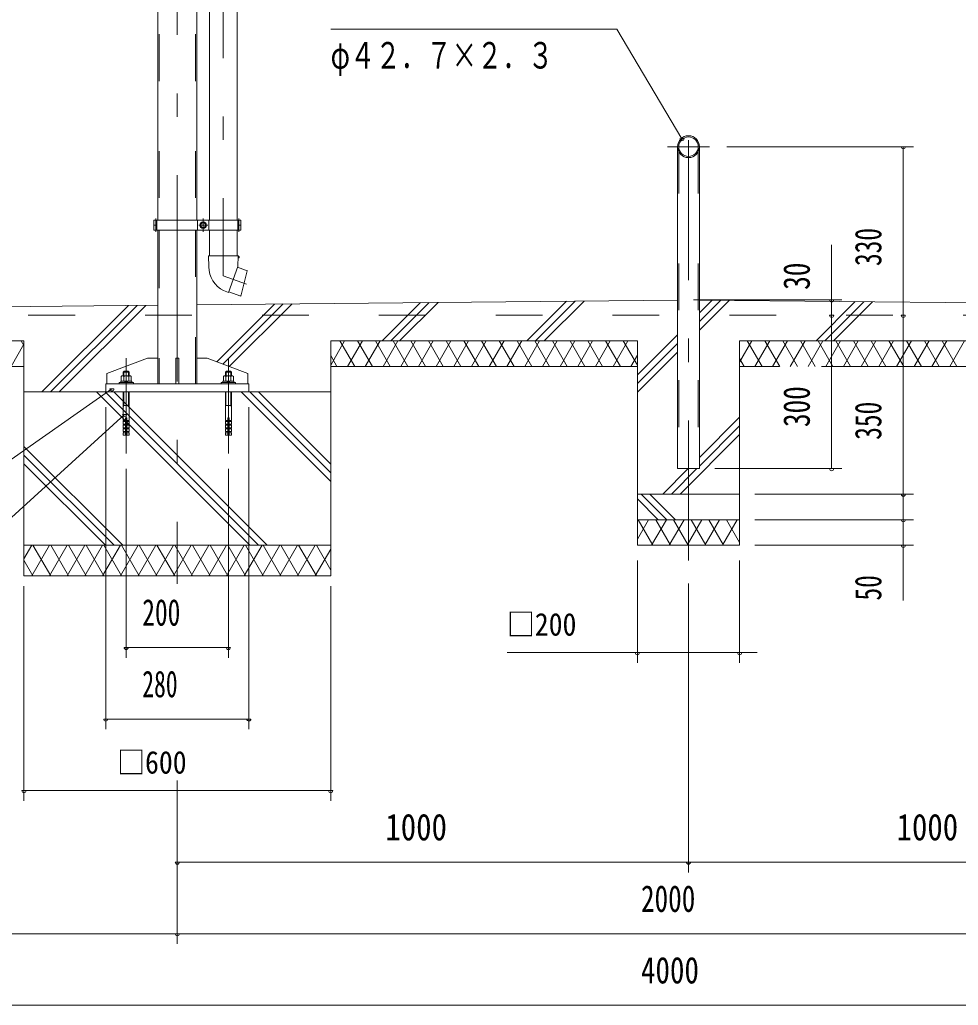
# Model space of a CAD drawing. Units: millimetres, scale not verified. Extents: x -32624 to 32629, y -14700 to 14700.
# Drawn here: x 17875 to 24300, y -3892 to 2858 of the extents above; entities that cross this region are included whole.
import ezdxf
from ezdxf.enums import TextEntityAlignment as Align

# ---------------------------------------------------------------- set-up
doc = ezdxf.new("R2010")
doc.units = ezdxf.units.MM
doc.header["$LTSCALE"] = 80
doc.linetypes.add('USER2', pattern=[10, 4, -6])
doc.linetypes.add('USER3', pattern=[24, 12, -5, 2, -5])
for name, color, linetype, lineweight in [('0-6_2-0BOLD', 7, 'Continuous', 18), ('0-7_2-1HIDDEN', 3, 'USER2', 18), ('0-8_2-2CENTER', 3, 'USER3', 18), ('0-9_2-4THIN', 4, 'Continuous', 18), ('0-A_2-5DIM', 3, 'Continuous', 18), ('0-B_2-6HATCH', 2, 'Continuous', 18)]:
    doc.layers.add(name, color=color, linetype=linetype, lineweight=lineweight)
doc.styles.add('ＭＳ ゴシック', font='')
doc.styles.get('ＭＳ ゴシック').set_extended_font_data('MS Gothic')

msp = doc.modelspace()

# ---------------------------------------------------------------- linework, layer by layer
at = {"layer": '0-6_2-0BOLD'}
for p, q in [((18819.96, 1486.05), (18819.96, 5157.94)), ((19087.01, 1486.05), (19087.01, 5157.94)), ((19173.98, 5157.94), (19173.98, 1486.05)), ((19362.99, 1486.05), (19362.99, 5157.94)), ((22378.76, 1988.34), (22378.76, -216.65)), ((18814.36, 1416.05), (18814.36, 1486.05)), ((19092.04, 1416.05), (19092.04, 1486.05)), ((19170.06, 1486.05), (19170.06, 1416.05)), ((19367.71, 1416.05), (19367.71, 1486.05)), ((18793.01, 1451.05), (18814.36, 1451.05)), ((19113.44, 1441.12), (19113.44, 1460.99)), ((19113.58, 1461.24), (19130.79, 1471.18)), ((19130.79, 1430.93), (19113.58, 1440.87)), ((19131.08, 1471.18), (19148.29, 1461.24)), ((19148.29, 1440.87), (19131.08, 1430.93)), ((19148.43, 1460.99), (19148.43, 1441.12)), ((19367.71, 1451.05), (19389.06, 1451.05)), ((18819.96, 833.35), (18819.96, 1416.05)), ((19087.01, 833.35), (19087.01, 1416.05)), ((19173.98, 1416.05), (19173.98, 1241.05)), ((19362.99, 1241.05), (19362.99, 1416.05)), ((18819.95, 364.35), (18819.95, 1340.23)), ((19087, 1340.23), (19087, 364.35)), ((19168.83, 1166.21), (19167.33, 1241.05)), ((18819.95, 902.52), (15453.49, 868.34)), ((22378.76, 937.59), (19087, 905.23)), ((22528.22, 937.59), (25819.97, 905.23)), ((15453.49, 483.35), (17903.48, 483.35)), ((20003.49, 483.35), (22103.49, 483.35)), ((22803.49, 483.35), (23075.71, 483.35)), ((23363.49, 483.35), (24903.49, 483.35)), ((18469.96, 364.35), (18469.96, 434.35)), ((18582.49, 417.9), (18582.49, 443.42)), ((18586.32, 414.73), (18586.32, 382.9)), ((18617.49, 450.42), (18589.49, 450.42)), ((18617.49, 450.42), (18624.49, 443.42)), ((18620.67, 382.9), (18620.67, 414.73)), ((19282.49, 443.42), (19324.49, 443.42)), ((19286.32, 382.9), (19286.32, 414.73)), ((19320.66, 414.73), (19320.66, 382.9)), ((18565.87, 372.4), (18565.87, 382.9)), ((18603.49, 382.9), (18592.99, 372.4)), ((18603.49, 372.4), (18613.99, 382.9)), ((18652.49, 372.4), (18652.49, 364.35)), ((19265.87, 372.4), (19265.87, 382.9)), ((19303.49, 372.4), (19292.99, 382.9)), ((19303.49, 382.9), (19313.99, 372.4)), ((19352.49, 372.4), (19352.49, 364.35)), ((17903.49, 308.35), (20003.49, 308.35)), ((18624.49, 216.09), (18582.48, 216.09)), ((19282.49, 216.09), (19324.49, 216.09)), ((18586.69, 113.76), (18582.48, 105.36)), ((18586.69, 88.56), (18582.48, 80.16)), ((18624.49, 105.36), (18620.29, 113.76)), ((18624.49, 80.16), (18620.29, 88.56)), ((19282.49, 105.36), (19286.69, 113.76)), ((19282.49, 80.16), (19286.69, 88.56)), ((19320.28, 113.76), (19324.49, 105.36)), ((19320.28, 88.56), (19324.49, 80.16)), ((18586.69, 63.35), (18582.48, 54.95)), ((18586.69, 38.16), (18582.48, 29.76)), ((18624.49, 54.95), (18620.29, 63.35)), ((18624.49, 29.76), (18620.29, 38.16)), ((19282.49, 63.35), (19299.29, 63.35)), ((19299.29, 54.95), (19282.49, 54.95)), ((19286.69, 38.16), (19282.49, 29.76)), ((19324.49, 29.76), (19320.28, 38.16)), ((22103.49, -391.65), (22803.49, -391.65)), ((22803.49, -566.65), (22103.49, -566.65)), ((20003.49, -741.65), (17903.48, -741.65))]:
    msp.add_line(p, q, dxfattribs=at)
for points in [[(22378.76, -216.65), (22528.22, -216.65), (22528.22, 1988.34)], [(19167.33, 1241.05), (19369.64, 1241.05), (19378.04, 1234.05), (19378.04, 1227.05), (19369.36, 1227.05)], [(19369.64, 1241.05), (19368.17, 1167.55), (19303.76, 990.61), (19270.63, 1002.3)], [(19305.2, 994.56), (19387.72, 965.45), (19432.27, 1139.01), (19366.73, 1163.61)], [(15453.49, 658.35), (17903.48, 658.35), (17903.48, -951.65), (20003.49, -951.65), (20003.49, 658.35), (22103.49, 658.35), (22103.49, -741.65), (22803.49, -741.65), (22803.49, 658.35), (24903.49, 658.35), (24903.49, -951.65), (27003.49, -951.65), (27003.49, 658.35), (29453.48, 658.35)], [(18469.96, 434.35), (18749.96, 539.35), (18819.96, 539.35)], [(18942.99, 364.35), (18942.99, 539.35), (18963.99, 539.35), (18963.99, 364.35)], [(19087.01, 539.35), (19157.01, 539.35), (19437.01, 434.35), (19437.01, 364.35)], [(18632.37, 417.9), (18574.62, 417.9), (18569.14, 414.73), (18569.14, 382.9)], [(18589.49, 450.42), (18582.49, 443.42), (18624.49, 443.42), (18624.49, 417.9)], [(18632.37, 417.9), (18637.84, 414.73), (18637.84, 382.9)], [(19274.62, 417.9), (19269.14, 414.73), (19269.14, 382.9)], [(19274.62, 417.9), (19332.36, 417.9), (19337.84, 414.73), (19337.84, 382.9)], [(19317.49, 450.42), (19289.49, 450.42), (19282.49, 443.42), (19282.49, 417.9)], [(19317.49, 450.42), (19324.49, 443.42), (19324.49, 417.9)], [(19443.49, 308.35), (19443.49, 364.35), (18463.49, 364.35), (18463.49, 308.35)], [(18652.49, 372.4), (18554.49, 372.4), (18554.49, 364.35)], [(18565.87, 382.9), (18641.12, 382.9), (18641.12, 372.4)], [(19352.49, 372.4), (19254.49, 372.4), (19254.49, 364.35)], [(19265.87, 382.9), (19341.11, 382.9), (19341.11, 372.4)], [(18582.48, 308.35), (18582.48, 113.76), (18599.28, 113.76)], [(18607.69, 113.76), (18624.49, 113.76), (18624.49, 308.35)], [(19299.29, 113.76), (19282.49, 113.76), (19282.49, 308.35)], [(19324.48, 308.35), (19324.49, 113.76), (19307.69, 113.76)], [(18599.28, 29.76), (18582.48, 29.76), (18582.48, 12.95), (18599.28, 12.95), (18599.28, 130.55)], [(18599.28, 105.36), (18582.48, 105.36), (18582.48, 88.56), (18599.28, 88.56)], [(18599.28, 80.16), (18582.48, 80.16), (18582.48, 63.35), (18599.28, 63.35)], [(18599.28, 130.55), (18607.69, 130.55), (18607.69, 12.95), (18624.49, 12.95), (18624.49, 29.76), (18607.69, 29.76)], [(18607.69, 88.56), (18624.49, 88.56), (18624.49, 105.36), (18607.69, 105.36)], [(18607.69, 63.35), (18624.49, 63.35), (18624.49, 80.16), (18607.69, 80.16)], [(19307.69, 130.55), (19299.29, 130.55), (19299.29, 12.95), (19282.49, 12.95), (19282.49, 29.76), (19299.29, 29.76)], [(19299.29, 88.56), (19282.49, 88.56), (19282.49, 105.36), (19299.29, 105.36)], [(19282.49, 63.35), (19282.49, 80.16), (19299.29, 80.16)], [(19307.69, 29.76), (19324.49, 29.76), (19324.49, 12.95), (19307.69, 12.95), (19307.69, 130.55)], [(19307.69, 105.36), (19324.49, 105.36), (19324.49, 88.56), (19307.69, 88.56)], [(19307.69, 80.16), (19324.49, 80.16), (19324.49, 63.35), (19307.69, 63.35)], [(18599.28, 54.95), (18582.48, 54.95), (18582.48, 38.16), (18599.28, 38.16)], [(18607.69, 38.16), (18624.49, 38.16), (18624.49, 54.95), (18607.69, 54.95)], [(19299.29, 38.16), (19282.49, 38.16), (19282.49, 54.95), (19286.69, 63.35)], [(19307.69, 54.95), (19324.49, 54.95), (19320.28, 63.35)], [(19324.49, 54.95), (19324.49, 38.16), (19307.69, 38.16)]]:
    msp.add_lwpolyline(points, dxfattribs=at)
msp.add_lwpolyline([(18793.01, 1416.05), (18793.01, 1486.05), (19389.06, 1486.05), (19389.06, 1416.05)], close=True, dxfattribs=at)
for centre, radius in [((22453.49, 1988.34), 74.72), ((22453.49, 1988.34), 66.67), ((19130.94, 1451.05), 21.88), ((19130.94, 1451.05), 17.15)]:
    msp.add_circle(centre, radius, dxfattribs=at)
for centre, radius, start, end in [((19130.94, 1451.05), 20.12, 149.59184, 150.40814), ((19130.94, 1451.05), 20.12, 209.59184, 210.40814), ((19130.94, 1451.05), 20.12, 89.59184, 90.40814), ((19130.94, 1451.05), 20.12, 269.59184, 270.40814), ((19130.94, 1451.05), 20.12, 29.59184, 30.40814), ((19130.94, 1451.05), 20.12, 329.59184, 330.40814), ((19357.79, 1169.99), 189, 181.14575, 242.53503), ((19428.1, 1136.83), 3.5, 345.60481, 69.42705), ((19385.28, 970.02), 3.5, 250.57294, 345.6048), ((18577.72, 404.65), 13.24, 49.5701, 90), ((18603.49, 369.67), 48.23, 69.13593, 110.86406), ((18629.26, 404.65), 13.24, 90, 130.42989), ((19277.73, 404.65), 13.24, 49.57011, 90), ((19303.49, 369.67), 48.23, 69.13594, 110.86407), ((19329.26, 404.65), 13.24, 90, 130.4299)]:
    msp.add_arc(centre, radius, start, end, dxfattribs=at)
at = {"layer": '0-7_2-1HIDDEN'}
for p, q in [((18829.76, 5157.94), (18829.76, 1486.05)), ((19077.21, 5157.94), (19077.21, 1486.05)), ((22386.82, 1988.34), (22386.82, -216.65)), ((22520.17, 1988.34), (22520.17, -216.65)), ((18829.76, 1416.05), (18829.76, 833.35)), ((19077.21, 1416.05), (19077.21, 833.35)), ((18829.75, 1340.23), (18829.75, 364.35)), ((19077.2, 364.35), (19077.2, 1340.23)), ((29453.48, 833.35), (15453.49, 833.35))]:
    msp.add_line(p, q, dxfattribs=at)
at = {"layer": '0-8_2-2CENTER'}
for p, q in [((18953.49, 833.35), (18953.49, 8169.05)), ((22453.49, -846.44), (22453.49, 2133.07)), ((22598.22, 1988.34), (22308.77, 1988.34)), ((18806.49, 1496.55), (18806.49, 1405.55)), ((19130.94, 1496.55), (19130.94, 1405.55)), ((19375.59, 1405.55), (19375.59, 1496.55)), ((19100.31, 1451.05), (19161.56, 1451.05)), ((18953.49, 1340.23), (18953.49, -1005.03)), ((18603.49, -112), (18603.49, 539.35)), ((19303.49, -112), (19303.49, 539.35))]:
    msp.add_line(p, q, dxfattribs=at)
msp.add_lwpolyline([(19268.49, 5474.75), (19268.49, 1103.64), (19426.5, 1046.13)], dxfattribs=at)
at = {"layer": '0-9_2-4THIN'}
for p, q in [((18587.74, 448.67), (18587.74, 417.9)), ((18619.24, 417.9), (18619.24, 448.67)), ((19287.74, 417.9), (19287.74, 448.67)), ((19319.24, 417.9), (19319.24, 448.67)), ((18586.69, 216.09), (18586.69, 308.35)), ((19320.28, 216.09), (19320.28, 308.35)), ((18586.69, 216.09), (18582.48, 208.81)), ((19320.28, 216.09), (19324.49, 208.81))]:
    msp.add_line(p, q, dxfattribs=at)
for points in [[(18620.29, 308.35), (18620.29, 216.09), (18624.49, 208.81)], [(19286.69, 308.35), (19286.7, 216.09), (19282.49, 208.81)]]:
    msp.add_lwpolyline(points, dxfattribs=at)
at = {"layer": '0-A_2-5DIM'}
for p, q in [((22422.84, 2042.72), (22394.84, 2042.72)), ((23993.49, 1988.34), (22716.2, 1988.34)), ((23937.49, 1988.34), (23909.49, 1988.34)), ((23923.49, -1119.65), (23923.49, 1988.34)), ((23433.49, 1316.34), (23433.49, -216.65)), ((23503.49, 938.35), (22488.49, 938.35)), ((23447.49, 938.35), (23419.49, 938.35)), ((23447.49, 833.35), (23419.49, 833.35)), ((23937.49, 833.35), (23909.49, 833.35)), ((18519.94, 329.19), (18491.94, 329.19)), ((18463.49, 203.35), (18463.49, -2001.65)), ((19443.49, -2001.65), (19443.49, 203.35)), ((18606.91, 155.24), (18578.91, 155.24)), ((18603.49, -1511.65), (18603.49, -217)), ((19303.49, -217), (19303.49, -1511.65)), ((23503.49, -216.65), (22633.21, -216.65)), ((23447.49, -216.65), (23419.49, -216.65)), ((22908.49, -391.65), (23993.49, -391.65)), ((23937.49, -391.65), (23909.49, -391.65)), ((23993.49, -566.65), (22908.49, -566.65)), ((23937.49, -566.65), (23909.49, -566.65)), ((22908.49, -741.65), (23993.49, -741.65)), ((23937.49, -741.65), (23909.49, -741.65)), ((22103.49, -846.65), (22103.49, -1546.65)), ((22803.49, -1546.65), (22803.49, -846.65)), ((22453.49, -1002.63), (22453.49, -2981.65)), ((17903.48, -2491.65), (17903.48, -1021.65)), ((20003.49, -1021.64), (20003.49, -2491.65)), ((18617.49, -1441.65), (18589.49, -1441.65)), ((19303.49, -1441.65), (18603.49, -1441.65)), ((19317.48, -1441.65), (19289.48, -1441.65)), ((22924.52, -1476.65), (21210.99, -1476.65)), ((22117.49, -1476.65), (22089.49, -1476.65)), ((22817.49, -1476.65), (22789.49, -1476.65)), ((18477.49, -1931.65), (18449.49, -1931.65)), ((18463.49, -1931.65), (19443.49, -1931.65)), ((19457.49, -1931.65), (19429.49, -1931.65)), ((18953.49, -2351.65), (18953.49, -3471.65)), ((17917.48, -2421.65), (17889.48, -2421.65)), ((20003.49, -2421.65), (17903.48, -2421.65)), ((20017.49, -2421.65), (19989.49, -2421.65)), ((18967.49, -2911.65), (18939.49, -2911.65)), ((18953.49, -2911.65), (25953.49, -2911.65)), ((18953.49, -2911.65), (22453.49, -2911.65)), ((22467.49, -2911.65), (22439.49, -2911.65)), ((22453.49, -2911.65), (25953.49, -2911.65)), ((15453.49, -3401.65), (29453.48, -3401.65)), ((15453.49, -3401.65), (18953.49, -3401.65)), ((18967.49, -3401.65), (18939.49, -3401.65)), ((18953.49, -3401.65), (25953.49, -3401.65)), ((29453.48, -3891.65), (15453.49, -3891.65)), ((15453.49, -3891.65), (29453.48, -3891.65))]:
    msp.add_line(p, q, dxfattribs=at)
for points in [[(20003.49, 2793.35), (21963.49, 2793.35), (22408.84, 2042.72)], [(18505.94, 329.19), (15033.49, -2106.65), (11813.44, -2106.65)], [(13073.48, -3086.65), (15033.49, -3086.65), (18592.91, 155.24)]]:
    msp.add_lwpolyline(points, dxfattribs=at)
for centre in [(22408.84, 2042.72), (23923.49, 1988.34), (23433.49, 938.35), (23433.49, 833.35), (23923.49, 833.35), (18505.94, 329.19), (18592.91, 155.24), (23433.49, -216.65), (23923.49, -391.65), (23923.49, -566.65), (23923.49, -741.65), (18603.49, -1441.65), (19303.48, -1441.65), (22103.49, -1476.65), (22803.49, -1476.65), (18463.49, -1931.65), (19443.49, -1931.65), (17903.48, -2421.65), (20003.49, -2421.65), (18953.49, -2911.65), (22453.49, -2911.65), (18953.49, -3401.65)]:
    msp.add_arc(centre, 14, 180, 0, dxfattribs=at)
at = {"layer": '0-B_2-6HATCH'}
for p, q in [((18026.8, 308.35), (18618.94, 900.48)), ((18678.94, 901.09), (18086.2, 308.35)), ((18145.6, 308.35), (18738.95, 901.7)), ((19618.87, 910.46), (19223.01, 514.6)), ((19266.2, 498.4), (19678.85, 911.05)), ((19738.84, 911.64), (19309.4, 482.2)), ((20618.65, 920.29), (20356.7, 658.35)), ((20416.1, 658.35), (20678.63, 920.88)), ((20475.5, 658.35), (20738.62, 921.47)), ((21618.42, 930.12), (21346.65, 658.35)), ((21406.05, 658.35), (21678.41, 930.71)), ((21465.45, 658.35), (21738.4, 931.3)), ((22614.99, 936.74), (22528.22, 849.96)), ((22528.22, 790.56), (22673.81, 936.16)), ((22732.63, 935.58), (22528.22, 731.17)), ((23326.55, 658.35), (23595.31, 927.1)), ((23654.12, 926.52), (23385.95, 658.35)), ((23445.34, 658.35), (23712.94, 925.94)), ((22378.76, 700.51), (22103.49, 425.23)), ((17903.48, 635.13), (17815.85, 483.35)), ((17884.67, 658.35), (17903.48, 625.77)), ((20099.27, 658.35), (20003.49, 492.44)), ((20168.09, 483.35), (20067.06, 658.35)), ((20220.52, 658.35), (20119.48, 483.35)), ((20289.34, 483.35), (20188.3, 658.35)), ((20341.76, 658.35), (20240.72, 483.35)), ((20309.54, 658.35), (20410.58, 483.35)), ((20361.97, 483.35), (20463, 658.35)), ((20531.82, 483.35), (20430.79, 658.35)), ((20584.25, 658.35), (20483.21, 483.35)), ((20653.07, 483.35), (20552.03, 658.35)), ((20705.49, 658.35), (20604.45, 483.35)), ((20774.31, 483.35), (20673.27, 658.35)), ((20826.73, 658.35), (20725.7, 483.35)), ((20895.55, 483.35), (20794.52, 658.35)), ((20947.98, 658.35), (20846.94, 483.35)), ((21016.8, 483.35), (20915.76, 658.35)), ((21069.22, 658.35), (20968.19, 483.35)), ((21138.04, 483.35), (21037, 658.35)), ((21190.46, 658.35), (21089.43, 483.35)), ((21259.28, 483.35), (21158.25, 658.35)), ((21311.71, 658.35), (21210.67, 483.35)), ((21279.49, 658.35), (21380.53, 483.35)), ((21331.92, 483.35), (21432.95, 658.35)), ((21501.77, 483.35), (21400.74, 658.35)), ((21554.2, 658.35), (21453.16, 483.35)), ((21623.02, 483.35), (21521.98, 658.35)), ((21675.44, 658.35), (21574.4, 483.35)), ((21744.26, 483.35), (21643.22, 658.35)), ((21796.68, 658.35), (21695.65, 483.35)), ((21865.5, 483.35), (21764.47, 658.35)), ((21917.93, 658.35), (21816.89, 483.35)), ((21986.75, 483.35), (21885.71, 658.35)), ((22039.17, 658.35), (21938.13, 483.35)), ((22103.49, 491.14), (22006.95, 658.35)), ((22103.49, 365.84), (22378.76, 641.11)), ((22887.87, 658.35), (22803.49, 512.18)), ((22956.69, 483.35), (22855.66, 658.35)), ((23009.12, 658.35), (22908.08, 483.35)), ((23077.94, 483.35), (22976.9, 658.35)), ((23029.33, 483.35), (23130.36, 658.35)), ((23098.15, 658.35), (23199.18, 483.35)), ((23150.57, 483.35), (23251.61, 658.35)), ((23219.39, 658.35), (23320.43, 483.35)), ((23372.85, 658.35), (23271.81, 483.35)), ((23340.63, 658.35), (23441.67, 483.35)), ((23393.06, 483.35), (23494.09, 658.35)), ((23562.91, 483.35), (23461.88, 658.35)), ((23615.34, 658.35), (23514.3, 483.35)), ((23684.16, 483.35), (23583.12, 658.35)), ((23736.58, 658.35), (23635.54, 483.35)), ((23805.4, 483.35), (23704.36, 658.35)), ((23857.82, 658.35), (23756.79, 483.35)), ((23926.64, 483.35), (23825.61, 658.35)), ((23979.07, 658.35), (23878.03, 483.35)), ((24047.89, 483.35), (23946.85, 658.35)), ((24100.31, 658.35), (23999.27, 483.35)), ((24169.13, 483.35), (24068.09, 658.35)), ((24221.55, 658.35), (24120.52, 483.35)), ((24290.37, 483.35), (24189.34, 658.35)), ((24342.8, 658.35), (24241.76, 483.35)), ((20046.85, 483.35), (20003.49, 558.45)), ((22059.38, 483.35), (22103.49, 559.75)), ((22378.76, 581.71), (22103.49, 306.44)), ((22803.49, 538.71), (22835.45, 483.35)), ((19450.95, -741.65), (18400.95, 308.35)), ((18460.35, 308.35), (19510.35, -741.65)), ((19569.75, -741.65), (18519.75, 308.35)), ((19390.9, 308.35), (20003.49, -304.24)), ((20003.49, -244.84), (19450.3, 308.35)), ((19509.69, 308.35), (20003.49, -185.44)), ((22528.22, -139.99), (22803.49, 135.28)), ((22803.49, 75.89), (22528.22, -199.39)), ((22395.35, -391.65), (22803.49, 16.49)), ((18579.8, -741.65), (17903.48, -65.34)), ((17903.48, -124.74), (18520.4, -741.65)), ((18461, -741.65), (17903.48, -184.13)), ((22451.55, -216.65), (22276.55, -391.65)), ((22510.95, -216.65), (22335.95, -391.65)), ((22305.2, -566.65), (22130.2, -391.65)), ((22189.59, -391.65), (22364.59, -566.65)), ((22245.8, -566.65), (22103.49, -424.34)), ((22180.62, -566.65), (22103.49, -700.25)), ((22107.99, -566.65), (22209.03, -741.65)), ((22200.83, -741.65), (22301.87, -566.65)), ((22330.27, -741.65), (22229.23, -566.65)), ((22423.11, -566.65), (22322.07, -741.65)), ((22350.48, -566.65), (22451.51, -741.65)), ((22443.32, -741.65), (22544.35, -566.65)), ((22572.76, -741.65), (22471.72, -566.65)), ((22665.6, -566.65), (22564.56, -741.65)), ((22592.96, -566.65), (22694, -741.65)), ((22685.8, -741.65), (22786.84, -566.65)), ((22803.49, -721.29), (22714.21, -566.65)), ((17957.3, -741.65), (17903.48, -834.87)), ((17957.3, -951.65), (18078.55, -741.65)), ((18086.74, -951.65), (17965.5, -741.65)), ((18078.55, -951.65), (18199.79, -741.65)), ((18086.74, -741.65), (18207.99, -951.65)), ((18199.79, -951.65), (18321.03, -741.65)), ((18207.99, -741.65), (18329.23, -951.65)), ((18321.04, -951.65), (18442.28, -741.65)), ((18329.23, -741.65), (18450.47, -951.65)), ((18442.28, -951.65), (18563.52, -741.65)), ((18450.48, -741.65), (18571.72, -951.65)), ((18563.52, -951.65), (18684.77, -741.65)), ((18571.72, -741.65), (18692.96, -951.65)), ((18684.77, -951.65), (18806.01, -741.65)), ((18692.96, -741.65), (18814.2, -951.65)), ((18806.01, -951.65), (18927.25, -741.65)), ((18814.21, -741.65), (18935.45, -951.65)), ((18927.25, -951.65), (19048.5, -741.65)), ((18935.45, -741.65), (19056.69, -951.65)), ((19048.5, -951.65), (19169.74, -741.65)), ((19056.69, -741.65), (19177.94, -951.65)), ((19169.74, -951.65), (19290.98, -741.65)), ((19177.94, -741.65), (19299.18, -951.65)), ((19290.98, -951.65), (19412.23, -741.65)), ((19299.18, -741.65), (19420.42, -951.65)), ((19412.23, -951.65), (19533.47, -741.65)), ((19420.42, -741.65), (19541.67, -951.65)), ((19533.47, -951.65), (19654.71, -741.65)), ((19541.67, -741.65), (19662.91, -951.65)), ((19654.71, -951.65), (19775.96, -741.65)), ((19662.91, -741.65), (19784.15, -951.65)), ((19775.96, -951.65), (19897.2, -741.65)), ((19784.15, -741.65), (19905.4, -951.65)), ((19905.4, -741.65), (20003.49, -911.55)), ((19897.2, -951.65), (20003.49, -767.56)), ((17903.48, -844.23), (17965.5, -951.65))]:
    msp.add_line(p, q, dxfattribs=at)

# ---------------------------------------------------------------- texts
at = {"layer": '0-A_2-5DIM', "color": 7, "style": 'ＭＳ ゴシック'}
for s, height, width, p in [('φ４２．７×２．３', 182.3, 0.7, (20003.49, 2468.22)), ('200', 182.3, 0.7, (18713.74, -1346.78)), ('□200', 155, 0.9, (21210.99, -1406.65)), ('280', 182.3, 0.65, (18713.74, -1836.78)), ('□600', 155, 0.9, (18542.23, -2351.65)), ('1000', 182.3, 0.85, (20377.99, -2816.78)), ('1000', 182.3, 0.85, (23877.99, -2816.78)), ('2000', 182.3, 0.75, (22127.99, -3306.78)), ('4000', 182.3, 0.8, (22127.98, -3796.78))]:
    msp.add_text(s, height=height, dxfattribs=dict(at, width=width)).set_placement(p, align=Align.BOTTOM_LEFT)
for s, rotation, width, p in [('330', 90, 0.7, (23828.62, 1171.1)), ('30', 90.001, 0.75, (23338.61, 1008.34)), ('300', 90, 0.75, (23338.62, 68.6)), ('350', 90, 0.7, (23828.62, -18.9)), ('50', 90, 0.7, (23828.62, -1119.65))]:
    msp.add_text(s, height=182.3, rotation=rotation, dxfattribs=dict(at, width=width)).set_placement(p, align=Align.BOTTOM_LEFT)

doc.saveas('drawing.dxf')
